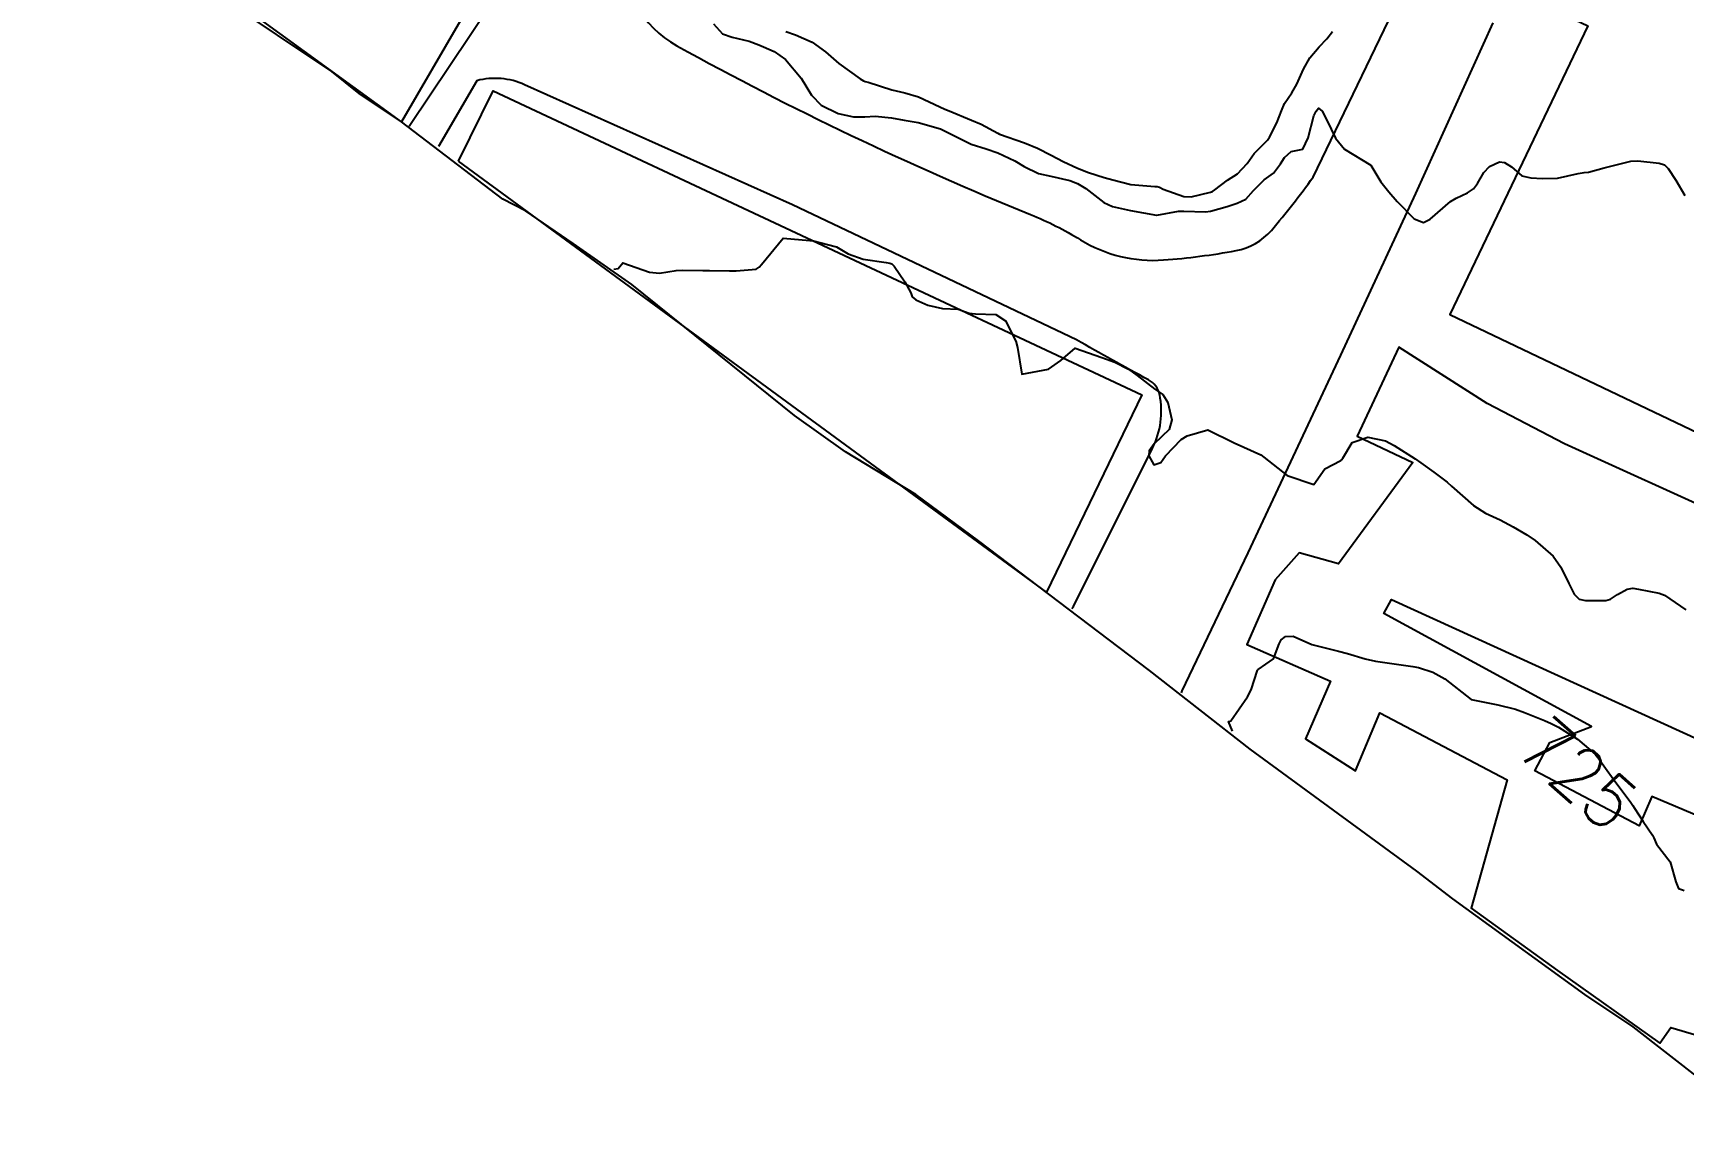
# Model space of a CAD drawing. Header units: metres. Extents: x 307586 to 320046, y 7427249 to 7434250.
# Drawn here: x 308808.9 to 308932.7, y 7432622.7 to 7432705.4 of the extents above; entities that cross this region are included whole.
import ezdxf
from ezdxf.enums import TextEntityAlignment as Align

# ---------------------------------------------------------------- set-up
doc = ezdxf.new("R2010")
doc.units = ezdxf.units.M
doc.header["$MEASUREMENT"] = 0
for name, color, linetype in [('Area', 45, 'Continuous'), ('Cotas', 45, 'Continuous'), ('Curvas de Nivel 1m', 11, 'Continuous'), ('Curvas de Nivel 5m', 15, 'Continuous'), ('Edificações', 30, 'Continuous'), ('Vias Primárias', 230, 'Continuous')]:
    doc.layers.add(name, color=color, linetype=linetype)
doc.styles.add('Style-STANDARD', font='STANDARD.shx')

msp = doc.modelspace()

# ---------------------------------------------------------------- linework, layer by layer
at = {"layer": 'Area'}
msp.add_polyline3d([(308939.26, 7432622.68, 725.22), (308928.86, 7432630.8, 731.69), (308925.23, 7432633.22, 731.59), (308915.32, 7432640.39, 727.69), (308912.64, 7432642.48, 725.32), (308900.14, 7432651.63, 728), (308892.59, 7432657.53, 724.49), (308879.77, 7432667.26, 727.03), (308875.06, 7432670.74, 727.2), (308869.78, 7432673.93, 726.67), (308865.97, 7432676.66, 728.08), (308853.76, 7432686.5, 728.8), (308849.37, 7432689.57, 728.84), (308845.8, 7432692.01, 728.54), (308844.1, 7432692.9, 728.32), (308836.49, 7432698.69, 723.54), (308833.33, 7432700.83, 729.14), (308831.27, 7432702.46, 730.18), (308823.05, 7432708, 729.55)], dxfattribs=at)
at = {"layer": 'Curvas de Nivel 1m', "flags": 128}
for points, elevation in [([(308859.9, 7432706.04), (308860.57, 7432705.29), (308861.3, 7432705.04), (308862.57, 7432704.74), (308863.3, 7432704.46), (308863.63, 7432704.33), (308864.44, 7432703.98), (308865.28, 7432703.38), (308866.47, 7432701.96), (308867.25, 7432700.7), (308867.97, 7432699.94), (308869.24, 7432699.33), (308870.38, 7432699.06), (308871.23, 7432699.07), (308872.02, 7432699.11), (308873.23, 7432698.99), (308874.19, 7432698.82), (308875.23, 7432698.64), (308876.9, 7432698.16), (308877.22, 7432698.03), (308877.61, 7432697.83), (308879.21, 7432697.03), (308880.33, 7432696.66), (308881.2, 7432696.37), (308882.49, 7432695.77), (308883.19, 7432695.35), (308884.26, 7432694.82), (308885.18, 7432694.61), (308886.61, 7432694.28), (308887.18, 7432694.07), (308887.81, 7432693.7), (308889.16, 7432692.65), (308889.8, 7432692.33), (308891.15, 7432692.04), (308893.1, 7432691.69), (308893.14, 7432691.69), (308894.76, 7432692), (308895.15, 7432692), (308896.79, 7432691.95), (308897.15, 7432692), (308898.4, 7432692.33), (308899.16, 7432692.6), (308899.82, 7432692.9), (308900.38, 7432693.55), (308901.18, 7432694.35), (308901.88, 7432694.83), (308902.41, 7432695.53), (308902.71, 7432696.01), (308903.21, 7432696.48), (308904.07, 7432696.64), (308904.47, 7432697.5), (308904.9, 7432699.15), (308905.07, 7432699.49), (308905.25, 7432699.72), (308905.53, 7432699.49), (308905.89, 7432698.83), (308906.54, 7432697.48), (308907.21, 7432696.64), (308909.19, 7432695.45), (308909.94, 7432694.2), (308910.53, 7432693.43), (308911.16, 7432692.72), (308912.42, 7432691.41), (308913.14, 7432691.13), (308913.62, 7432691.39), (308915.16, 7432692.72), (308915.57, 7432692.97), (308916.42, 7432693.36), (308916.87, 7432693.66), (308917.18, 7432694.07), (308917.65, 7432694.88), (308918.08, 7432695.34), (308918.84, 7432695.69), (308919.2, 7432695.64), (308919.74, 7432695.32), (308920.51, 7432694.64), (308921.18, 7432694.48), (308922.05, 7432694.43), (308923.18, 7432694.47), (308924.74, 7432694.81), (308925.19, 7432694.89), (308925.51, 7432694.92), (308926.69, 7432695.24), (308927.09, 7432695.34), (308927.19, 7432695.37), (308928.67, 7432695.74), (308929.2, 7432695.78), (308930.8, 7432695.58), (308931.2, 7432695.46), (308931.48, 7432695.18), (308932.04, 7432694.32), (308932.73, 7432693.16)], 723), ([(308865.31, 7432705.48), (308866.04, 7432705.23), (308867.3, 7432704.68), (308868.3, 7432703.94), (308869.28, 7432703.06), (308870.9, 7432701.91), (308871.13, 7432701.77), (308871.26, 7432701.73), (308871.48, 7432701.68), (308873.26, 7432701.1), (308874.25, 7432700.86), (308875.25, 7432700.56), (308876.85, 7432699.83), (308877.24, 7432699.65), (308877.56, 7432699.51), (308879.23, 7432698.83), (308879.95, 7432698.52), (308881.22, 7432697.84), (308881.34, 7432697.78), (308883.21, 7432697.12), (308884.18, 7432696.72), (308885.2, 7432696.2), (308886.12, 7432695.72), (308887.19, 7432695.22), (308888, 7432694.89), (308889.18, 7432694.52), (308889.84, 7432694.34), (308891.18, 7432694), (308892.99, 7432693.83), (308893.17, 7432693.84), (308893.33, 7432693.8), (308893.62, 7432693.63), (308895.17, 7432693.09), (308895.71, 7432693.06), (308897.17, 7432693.41), (308897.3, 7432693.46), (308897.48, 7432693.59), (308898.44, 7432694.31), (308899.19, 7432694.8), (308899.91, 7432695.56), (308900.43, 7432696.32), (308901.22, 7432697.11), (308901.44, 7432697.31), (308901.59, 7432697.54), (308902.14, 7432698.63), (308902.47, 7432699.53), (308902.7, 7432700.08), (308903.26, 7432700.88), (308903.64, 7432701.51), (308904.14, 7432702.65), (308904.6, 7432703.5), (308905.3, 7432704.33), (308905.89, 7432704.91), (308906.3, 7432705.48)], 722), ([(308852.42, 7432687.63), (308852.73, 7432687.7), (308853.1, 7432688.12), (308855.09, 7432687.41), (308855.84, 7432687.33), (308857.09, 7432687.53), (308857.6, 7432687.56), (308859.1, 7432687.55), (308859.6, 7432687.54), (308861.1, 7432687.52), (308861.6, 7432687.51), (308863.1, 7432687.63), (308863.31, 7432687.79), (308863.48, 7432687.99), (308865.12, 7432689.97), (308867.12, 7432689.79), (308867.29, 7432689.78), (308869.12, 7432689.31), (308870, 7432688.8), (308871.11, 7432688.39), (308872.85, 7432688.14), (308873.11, 7432688.1), (308873.27, 7432688.04), (308873.44, 7432687.87), (308874.25, 7432686.69), (308874.68, 7432685.86), (308874.79, 7432685.57), (308875.07, 7432685.34), (308875.96, 7432684.95), (308877.06, 7432684.69), (308878.24, 7432684.64), (308879.06, 7432684.34), (308879.54, 7432684.28), (308881.06, 7432684.23), (308881.79, 7432683.77), (308882.56, 7432682.23), (308882.68, 7432681.76), (308883, 7432679.76), (308885.01, 7432680.13), (308885.94, 7432680.79), (308887.02, 7432681.71), (308889.02, 7432681), (308889.99, 7432680.66), (308891.01, 7432680.14), (308891.65, 7432679.65), (308892.99, 7432678.64), (308893.59, 7432678.23), (308893.95, 7432677.63), (308894.25, 7432676.34), (308894.05, 7432675.62), (308892.94, 7432674.53), (308892.57, 7432674.01), (308892.54, 7432673.64), (308892.92, 7432672.96), (308893.43, 7432673.13), (308893.79, 7432673.63), (308894.95, 7432674.87), (308895.41, 7432675.14), (308896.95, 7432675.59), (308898.94, 7432674.6), (308899.67, 7432674.29), (308900.93, 7432673.72), (308901.17, 7432673.54), (308902.91, 7432672.16), (308904.9, 7432671.49), (308905.73, 7432672.67), (308906.93, 7432673.28), (308907.03, 7432673.37), (308907.07, 7432673.47), (308907.77, 7432674.64), (308908.95, 7432675.03), (308910.27, 7432674.75), (308910.94, 7432674.41), (308912.5, 7432673.4), (308912.93, 7432673.11), (308913.9, 7432672.4), (308914.91, 7432671.65), (308915.23, 7432671.37), (308916.89, 7432669.91), (308917.78, 7432669.34), (308918.88, 7432668.82), (308919.86, 7432668.3), (308920.87, 7432667.71), (308921.5, 7432667.29), (308922.85, 7432666.1), (308923.42, 7432665.27), (308924.04, 7432664.05), (308924.44, 7432663.26), (308924.81, 7432662.88), (308925.29, 7432662.77), (308926.81, 7432662.77), (308927.15, 7432662.88), (308927.68, 7432663.22), (308928.39, 7432663.64), (308928.82, 7432663.71), (308929.25, 7432663.63), (308930.81, 7432663.33), (308931.19, 7432663.18), (308932.8, 7432662.07)], 724)]:
    msp.add_lwpolyline(points, dxfattribs=dict(at, elevation=elevation))
at = {"layer": 'Curvas de Nivel 5m', "elevation": 725, "flags": 128}
msp.add_lwpolyline([(308898.81, 7432652.97), (308898.5, 7432653.7), (308898.56, 7432653.71), (308898.69, 7432653.76), (308899.94, 7432655.55), (308900.2, 7432656.07), (308900.68, 7432657.54), (308900.74, 7432657.61), (308901.88, 7432658.4), (308902.31, 7432659.52), (308902.46, 7432659.83), (308902.77, 7432660.07), (308903.36, 7432660.11), (308904.76, 7432659.49), (308906.76, 7432658.97), (308907.42, 7432658.8), (308908.75, 7432658.41), (308909.54, 7432658.22), (308910.75, 7432658.04), (308912.33, 7432657.82), (308912.75, 7432657.74), (308913.84, 7432657.39), (308914.74, 7432656.91), (308916.71, 7432655.35), (308918.71, 7432654.94), (308920.02, 7432654.62), (308920.7, 7432654.37), (308922.21, 7432653.77), (308922.7, 7432653.56), (308923.25, 7432653.27), (308924.68, 7432652.37), (308926, 7432651.24), (308926.31, 7432650.88), (308926.65, 7432650.38), (308927.48, 7432649.22), (308928.63, 7432647.69), (308928.83, 7432647.41), (308928.96, 7432647.2), (308929.61, 7432646.2), (308930.29, 7432645.18), (308930.39, 7432644.98), (308930.59, 7432644.5), (308931.62, 7432643.17), (308932.05, 7432641.67), (308932.25, 7432641.16), (308932.54, 7432641.06), (308932.67, 7432641.03)], dxfattribs=at)
at = {"layer": 'Edificações'}
for points in [[(308840.93, 7432706.3), (308836.49, 7432698.69), (308808.86, 7432718.8)], [(308936.02, 7432668.93), (308923.7, 7432674.54), (308917.91, 7432677.55), (308911.27, 7432681.78), (308908.15, 7432675.1), (308912.34, 7432673.14), (308906.76, 7432665.52), (308903.8, 7432666.36), (308902, 7432664.32), (308899.89, 7432659.47), (308906.16, 7432656.73), (308904.27, 7432652.4), (308908.03, 7432650.01), (308909.86, 7432654.35), (308919.4, 7432649.33), (308916.7, 7432639.7), (308923.18, 7432635.01), (308930.84, 7432629.56), (308931.68, 7432630.75), (308933.62, 7432630.16)], [(308938.18, 7432644.71), (308930.25, 7432648.08), (308929.31, 7432645.88), (308921.48, 7432649.99), (308922.61, 7432652.13), (308925.72, 7432653.32), (308910.16, 7432661.81), (308910.72, 7432662.85), (308937.15, 7432650.79)]]:
    msp.add_lwpolyline(points, dxfattribs=at)
msp.add_lwpolyline([(308944.67, 7432701.88), (308925.04, 7432711.25), (308923.04, 7432707.05), (308925.45, 7432705.9), (308915.1, 7432684.23), (308950.09, 7432667.53), (308962.5, 7432693.53), (308965.15, 7432692.36), (308967.58, 7432698.13), (308947.45, 7432707.15)], close=True, dxfattribs=at)
at = {"layer": 'Edificações', "elevation": 726.21}
msp.add_lwpolyline([(308840.76, 7432695.75), (308843.37, 7432701.03), (308892.02, 7432678.2), (308884.86, 7432663.4)], close=True, dxfattribs=at)
at = {"layer": 'Vias Primárias'}
for points in [[(308853.01, 7432711.62, 0.279405), (308857.15, 7432704.4, 0.029727), (308883.66, 7432691.74, -0.041554), (308887.4, 7432689.85, 0.15813), (308893.64, 7432688.33, 0.026369), (308899.08, 7432689.03, 0.17278), (308901.72, 7432690.55, 0.020266), (308904.85, 7432694.54), (308912.18, 7432709.78)], [(308886.77, 7432662.19), (308886.88, 7432662.33), (308892.81, 7432674.2, 0.166376), (308893.35, 7432678.21, 0.225272), (308892.51, 7432679.34, -0.009711), (308887.12, 7432682.34), (308865.82, 7432692.46), (308845.73, 7432701.48, 0.170567), (308842.15, 7432701.78), (308839.27, 7432696.85)]]:
    msp.add_lwpolyline(points, format="xyb", dxfattribs=at)
for points in [[(308837.06, 7432698.36), (308837.12, 7432698.45), (308844.64, 7432709.69)], [(308918.34, 7432706.13), (308912.53, 7432693.31), (308906.9, 7432681.18), (308899.96, 7432666.36), (308895.01, 7432656), (308894.95, 7432655.85)]]:
    msp.add_lwpolyline(points, dxfattribs=at)

# ---------------------------------------------------------------- texts
at = {"layer": 'Cotas', "style": 'Style-STANDARD'}
msp.add_text('725', height=4, rotation=318.5928, dxfattribs=at).set_placement((308924.73, 7432649.79, 725), align=Align.MIDDLE_CENTER)

doc.saveas('drawing.dxf')
